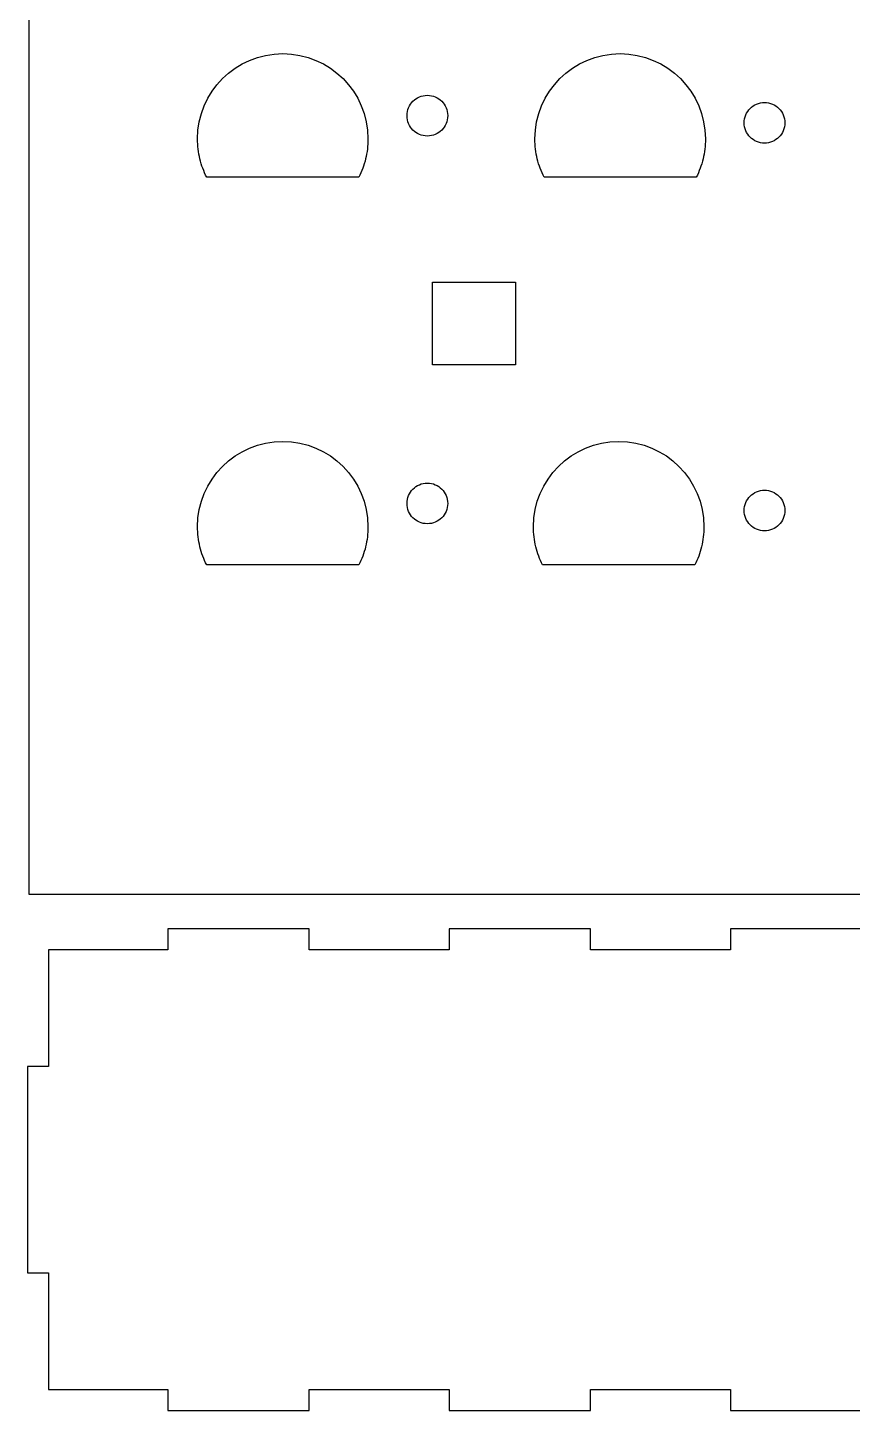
# Model space of a CAD drawing. Extents: x 11 to 585, y 6 to 386.
# Drawn here: x 11.3 to 130.9, y 8.9 to 209.4 of the extents above; entities that cross this region are included whole.
import ezdxf

# ---------------------------------------------------------------- set-up
doc = ezdxf.new("R2010")
doc.units = 0
doc.layers.get('0').update_dxf_attribs({"linetype": 'CONTINUOUS'})

msp = doc.modelspace()

# ---------------------------------------------------------------- linework, layer by layer
at = {"color": 7}
for p, q in [((11.557252, 83.715672), (11.557252, 385.790707)), ((42.411929, 204.149095), (43.491796, 204.669911)), ((43.491796, 204.669911), (44.626725, 205.085816)), ((44.626725, 205.085816), (45.810534, 205.390593)), ((45.810534, 205.390593), (47.037015, 205.57802)), ((47.037015, 205.57802), (48.29996, 205.641878)), ((48.29996, 205.641878), (49.562876, 205.57802)), ((49.562876, 205.57802), (50.789357, 205.390593)), ((50.789357, 205.390593), (51.973167, 205.085816)), ((51.973167, 205.085816), (53.108095, 204.669911)), ((53.108095, 204.669911), (54.187962, 204.149095)), ((91.317146, 204.148861), (92.396985, 204.669676)), ((92.396985, 204.669676), (93.531941, 205.085582)), ((93.531941, 205.085582), (94.715751, 205.390359)), ((94.715751, 205.390359), (95.942232, 205.577786)), ((95.942232, 205.577786), (97.205148, 205.641644)), ((97.205148, 205.641644), (98.468064, 205.577786)), ((98.468064, 205.577786), (99.694546, 205.390359)), ((99.694546, 205.390359), (100.878383, 205.085582)), ((100.878383, 205.085582), (102.013312, 204.669676)), ((102.013312, 204.669676), (103.09315, 204.148861)), ((39.565069, 202.019395), (40.442357, 202.817616)), ((40.442357, 202.817616), (41.393389, 203.529592)), ((41.393389, 203.529592), (42.411929, 204.149095)), ((54.187962, 204.149095), (55.206502, 203.529592)), ((55.206502, 203.529592), (56.157535, 202.817616)), ((56.157535, 202.817616), (57.034851, 202.019395)), ((88.470257, 202.019161), (89.347573, 202.817381)), ((89.347573, 202.817381), (90.298606, 203.529357)), ((90.298606, 203.529357), (91.317146, 204.148861)), ((103.09315, 204.148861), (104.111719, 203.529357)), ((104.111719, 203.529357), (105.062751, 202.817381)), ((105.062751, 202.817381), (105.940039, 202.019161)), ((38.056507, 200.189082), (38.767707, 201.141142)), ((38.767707, 201.141142), (39.565069, 202.019395)), ((57.034851, 202.019395), (57.832185, 201.141142)), ((57.832185, 201.141142), (58.543413, 200.189082)), ((86.961695, 200.188848), (87.672895, 201.140908)), ((87.672895, 201.140908), (88.470257, 202.019161)), ((105.940039, 202.019161), (106.737401, 201.140908)), ((106.737401, 201.140908), (107.448601, 200.188848)), ((36.917401, 198.088415), (37.43765, 199.169433)), ((37.43765, 199.169433), (38.056507, 200.189082)), ((58.543413, 200.189082), (59.162242, 199.169433)), ((59.162242, 199.169433), (59.68249, 198.088415)), ((66.815459, 198.297674), (66.985301, 198.52477)), ((66.985301, 198.52477), (67.175688, 198.734264)), ((67.175688, 198.734264), (67.385181, 198.924662)), ((67.385181, 198.924662), (67.612285, 199.094484)), ((67.612285, 199.094484), (67.855505, 199.24225)), ((67.855505, 199.24225), (68.113371, 199.366472)), ((68.113371, 199.366472), (68.384417, 199.465674)), ((68.384417, 199.465674), (68.667119, 199.538363)), ((68.667119, 199.538363), (68.960038, 199.583067)), ((68.960038, 199.583067), (69.261649, 199.598278)), ((69.261649, 199.598278), (69.563288, 199.583067)), ((69.563288, 199.583067), (69.856178, 199.538363)), ((69.856178, 199.538363), (70.138908, 199.465674)), ((70.138908, 199.465674), (70.409926, 199.366472)), ((70.409926, 199.366472), (70.667821, 199.24225)), ((70.667821, 199.24225), (70.91104, 199.094484)), ((70.91104, 199.094484), (71.138144, 198.924662)), ((71.138144, 198.924662), (71.347638, 198.734264)), ((71.347638, 198.734264), (71.538025, 198.52477)), ((71.538025, 198.52477), (71.707838, 198.297674)), ((85.822618, 198.088181), (86.342866, 199.169199)), ((86.342866, 199.169199), (86.961695, 200.188848)), ((107.448601, 200.188848), (108.06743, 199.169199)), ((108.06743, 199.169199), (108.587678, 198.088181)), ((117.25794, 198.433053), (117.540642, 198.505743)), ((117.540642, 198.505743), (117.833532, 198.550447)), ((117.833532, 198.550447), (118.135171, 198.565658)), ((118.135171, 198.565658), (118.436782, 198.550447)), ((118.436782, 198.550447), (118.729701, 198.505743)), ((118.729701, 198.505743), (119.012403, 198.433053)), ((36.197509, 195.767154), (36.501942, 196.952248)), ((36.501942, 196.952248), (36.917401, 198.088415)), ((59.68249, 198.088415), (60.097949, 196.952248)), ((60.097949, 196.952248), (60.402383, 195.767151)), ((66.311636, 196.648297), (66.326876, 196.949919)), ((66.326876, 196.346678), (66.311636, 196.648297)), ((66.326876, 196.949919), (66.37158, 197.242826)), ((66.37158, 197.242826), (66.444281, 197.525537)), ((66.444281, 197.525537), (66.543482, 197.796572)), ((66.543482, 197.796572), (66.667716, 198.054444)), ((66.667716, 198.054444), (66.815459, 198.297674)), ((71.707838, 198.297674), (71.855609, 198.054444)), ((71.855609, 198.054444), (71.979815, 197.796572)), ((71.979815, 197.796572), (72.079017, 197.525537)), ((72.079017, 197.525537), (72.151717, 197.242826)), ((72.151717, 197.242826), (72.196421, 196.949919)), ((72.196421, 196.949919), (72.211661, 196.648297)), ((72.211661, 196.648297), (72.196421, 196.346678)), ((85.102697, 195.766917), (85.407159, 196.952013)), ((85.407159, 196.952013), (85.822618, 198.088181)), ((108.587678, 198.088181), (109.003138, 196.952013)), ((109.003138, 196.952013), (109.307599, 195.766917)), ((115.245103, 196.210204), (115.317803, 196.492914)), ((115.317803, 196.492914), (115.417005, 196.763949)), ((115.417005, 196.763949), (115.541211, 197.021821)), ((115.541211, 197.021821), (115.688982, 197.265049)), ((115.688982, 197.265049), (115.858795, 197.492147)), ((115.858795, 197.492147), (116.049211, 197.701638)), ((116.049211, 197.701638), (116.258676, 197.892042)), ((116.258676, 197.892042), (116.48578, 198.061861)), ((116.48578, 198.061861), (116.728999, 198.209629)), ((116.728999, 198.209629), (116.986894, 198.333852)), ((116.986894, 198.333852), (117.25794, 198.433053)), ((119.012403, 198.433053), (119.283449, 198.333852)), ((119.283449, 198.333852), (119.541315, 198.209629)), ((119.541315, 198.209629), (119.784535, 198.061861)), ((119.784535, 198.061861), (120.011639, 197.892042)), ((120.011639, 197.892042), (120.221132, 197.701638)), ((120.221132, 197.701638), (120.411519, 197.492147)), ((120.411519, 197.492147), (120.581361, 197.265049)), ((120.581361, 197.265049), (120.729104, 197.021821)), ((120.729104, 197.021821), (120.853338, 196.763949)), ((120.853338, 196.763949), (120.952539, 196.492914)), ((120.952539, 196.492914), (121.02524, 196.210204)), ((35.946501, 193.275056), (36.010283, 194.539349)), ((36.010283, 194.539349), (36.197509, 195.767154)), ((60.402383, 195.767151), (60.589609, 194.539349)), ((60.589609, 194.539349), (60.653419, 193.275056)), ((66.37158, 196.053771), (66.326876, 196.346678)), ((66.444281, 195.77106), (66.37158, 196.053771)), ((66.543482, 195.500025), (66.444281, 195.77106)), ((66.667716, 195.242153), (66.543482, 195.500025)), ((66.815459, 194.998926), (66.667716, 195.242153)), ((66.985301, 194.771824), (66.815459, 194.998926)), ((67.175688, 194.562333), (66.985301, 194.771824)), ((67.385181, 194.371935), (67.175688, 194.562333)), ((71.347638, 194.562333), (71.138144, 194.371935)), ((71.538025, 194.771824), (71.347638, 194.562333)), ((71.707838, 194.998926), (71.538025, 194.771824)), ((71.855609, 195.242153), (71.707838, 194.998926)), ((71.979815, 195.500025), (71.855609, 195.242153)), ((72.079017, 195.77106), (71.979815, 195.500025)), ((72.151717, 196.053771), (72.079017, 195.77106)), ((72.196421, 196.346678), (72.151717, 196.053771)), ((84.851689, 193.274819), (84.915471, 194.539112)), ((84.915471, 194.539112), (85.102697, 195.766917)), ((109.307599, 195.766917), (109.494825, 194.539115)), ((109.494825, 194.539115), (109.558607, 193.274821)), ((115.185159, 195.615674), (115.200399, 195.917296)), ((115.200399, 195.314055), (115.185159, 195.615674)), ((115.200399, 195.917296), (115.245103, 196.210204)), ((115.245103, 195.021148), (115.200399, 195.314055)), ((115.317803, 194.738437), (115.245103, 195.021148)), ((115.417005, 194.467402), (115.317803, 194.738437)), ((120.952539, 194.738437), (120.853338, 194.467402)), ((121.02524, 195.021148), (120.952539, 194.738437)), ((121.02524, 196.210204), (121.069944, 195.917296)), ((121.069944, 195.314055), (121.02524, 195.021148)), ((121.069944, 195.917296), (121.085184, 195.615674)), ((121.085184, 195.615674), (121.069944, 195.314055)), ((35.946359, 193.275053), (35.946501, 193.275056)), ((35.952004, 192.90156), (35.946359, 193.275053)), ((35.968937, 192.530951), (35.952004, 192.90156)), ((35.996595, 192.163365), (35.968937, 192.530951)), ((60.631406, 192.531121), (60.60403, 192.163569)), ((60.647775, 192.901664), (60.631406, 192.531121)), ((60.653419, 193.275056), (60.647775, 192.901664)), ((67.612285, 194.202111), (67.385181, 194.371935)), ((67.855505, 194.054347), (67.612285, 194.202111)), ((68.113371, 193.930125), (67.855505, 194.054347)), ((68.384417, 193.830923), (68.113371, 193.930125)), ((68.667119, 193.758231), (68.384417, 193.830923)), ((68.960038, 193.713527), (68.667119, 193.758231)), ((69.261649, 193.698316), (68.960038, 193.713527)), ((69.563288, 193.713527), (69.261649, 193.698316)), ((69.856178, 193.758231), (69.563288, 193.713527)), ((70.138908, 193.830923), (69.856178, 193.758231)), ((70.409926, 193.930125), (70.138908, 193.830923)), ((70.667821, 194.054347), (70.409926, 193.930125)), ((70.91104, 194.202111), (70.667821, 194.054347)), ((71.138144, 194.371935), (70.91104, 194.202111)), ((84.856938, 192.901326), (84.851294, 193.274819)), ((84.851294, 193.274819), (84.851689, 193.274819)), ((84.873871, 192.530717), (84.856938, 192.901326)), ((84.901811, 192.163131), (84.873871, 192.530717)), ((109.536594, 192.530887), (109.509219, 192.163334)), ((109.552963, 192.90143), (109.536594, 192.530887)), ((109.558607, 193.274821), (109.552963, 192.90143)), ((115.541211, 194.20953), (115.417005, 194.467402)), ((115.688982, 193.966303), (115.541211, 194.20953)), ((115.858795, 193.739201), (115.688982, 193.966303)), ((116.049211, 193.52971), (115.858795, 193.739201)), ((116.258676, 193.339312), (116.049211, 193.52971)), ((116.48578, 193.169488), (116.258676, 193.339312)), ((116.728999, 193.021725), (116.48578, 193.169488)), ((116.986894, 192.897502), (116.728999, 193.021725)), ((117.25794, 192.798301), (116.986894, 192.897502)), ((117.540642, 192.725609), (117.25794, 192.798301)), ((117.833532, 192.680905), (117.540642, 192.725609)), ((118.135171, 192.665693), (117.833532, 192.680905)), ((118.436782, 192.680905), (118.135171, 192.665693)), ((118.729701, 192.725609), (118.436782, 192.680905)), ((119.012403, 192.798301), (118.729701, 192.725609)), ((119.283449, 192.897502), (119.012403, 192.798301)), ((119.541315, 193.021725), (119.283449, 192.897502)), ((119.784535, 193.169488), (119.541315, 193.021725)), ((120.011639, 193.339312), (119.784535, 193.169488)), ((120.221132, 193.52971), (120.011639, 193.339312)), ((120.411519, 193.739201), (120.221132, 193.52971)), ((120.581361, 193.966303), (120.411519, 193.739201)), ((120.729104, 194.20953), (120.581361, 193.966303)), ((120.853338, 194.467402), (120.729104, 194.20953)), ((36.035175, 191.798935), (35.996595, 192.163365)), ((36.084366, 191.437803), (36.035175, 191.798935)), ((36.143971, 191.080101), (36.084366, 191.437803)), ((36.213821, 190.725971), (36.143971, 191.080101)), ((36.293719, 190.37555), (36.213821, 190.725971)), ((60.390162, 190.726104), (60.311281, 190.375634)), ((60.459025, 191.080276), (60.390162, 190.726104)), ((60.517727, 191.438004), (60.459025, 191.080276)), ((60.566128, 191.799149), (60.517727, 191.438004)), ((60.60403, 192.163569), (60.566128, 191.799149)), ((84.940391, 191.7987), (84.901811, 192.163131)), ((84.989583, 191.437569), (84.940391, 191.7987)), ((85.049188, 191.079866), (84.989583, 191.437569)), ((85.119038, 190.725737), (85.049188, 191.079866)), ((85.198907, 190.375316), (85.119038, 190.725737)), ((109.295351, 190.725867), (109.216469, 190.3754)), ((109.364241, 191.080041), (109.295351, 190.725867)), ((109.422943, 191.437769), (109.364241, 191.080041)), ((109.471316, 191.798915), (109.422943, 191.437769)), ((109.509219, 192.163334), (109.471316, 191.798915)), ((36.383465, 190.028972), (36.293719, 190.37555)), ((36.48292, 189.68638), (36.383465, 190.028972)), ((36.59183, 189.347905), (36.48292, 189.68638)), ((36.710053, 189.013689), (36.59183, 189.347905)), ((36.83742, 188.683873), (36.710053, 189.013689)), ((36.973705, 188.358584), (36.83742, 188.683873)), ((59.772096, 188.683769), (59.636403, 188.358488)), ((59.898701, 189.013605), (59.772096, 188.683769)), ((60.016105, 189.347852), (59.898701, 189.013605)), ((60.124083, 189.686366), (60.016105, 189.347852)), ((60.222522, 190.029006), (60.124083, 189.686366)), ((60.311281, 190.375634), (60.222522, 190.029006)), ((85.288682, 190.028738), (85.198907, 190.375316)), ((85.388109, 189.686146), (85.288682, 190.028738)), ((85.497046, 189.347671), (85.388109, 189.686146)), ((85.615269, 189.013455), (85.497046, 189.347671)), ((85.742608, 188.683636), (85.615269, 189.013455)), ((85.878893, 188.358347), (85.742608, 188.683636)), ((108.677284, 188.683532), (108.541591, 188.358254)), ((108.803917, 189.01337), (108.677284, 188.683532)), ((108.921293, 189.347617), (108.803917, 189.01337)), ((109.0293, 189.686132), (108.921293, 189.347617)), ((109.127739, 190.028772), (109.0293, 189.686132)), ((109.216469, 190.3754), (109.127739, 190.028772)), ((37.118739, 188.037965), (36.973705, 188.358584)), ((37.272324, 187.722153), (37.118739, 188.037965)), ((38.651459, 187.722153), (37.272324, 187.722153)), ((40.030595, 187.722153), (38.651459, 187.722153)), ((41.409702, 187.722153), (40.030595, 187.722153)), ((42.788837, 187.722153), (41.409702, 187.722153)), ((44.167973, 187.722153), (42.788837, 187.722153)), ((45.547108, 187.722153), (44.167973, 187.722153)), ((46.926215, 187.722153), (45.547108, 187.722153)), ((48.30535, 187.722153), (46.926215, 187.722153)), ((49.684486, 187.722153), (48.30535, 187.722153)), ((51.063621, 187.722153), (49.684486, 187.722153)), ((52.442728, 187.722153), (51.063621, 187.722153)), ((53.821863, 187.722153), (52.442728, 187.722153)), ((55.200999, 187.722153), (53.821863, 187.722153)), ((56.580134, 187.722153), (55.200999, 187.722153)), ((57.959241, 187.722153), (56.580134, 187.722153)), ((59.338377, 187.722153), (57.959241, 187.722153)), ((59.491764, 188.037903), (59.338377, 187.722153)), ((59.636403, 188.358488), (59.491764, 188.037903)), ((86.023927, 188.037728), (85.878893, 188.358347)), ((86.177541, 187.721919), (86.023927, 188.037728)), ((87.556648, 187.721919), (86.177541, 187.721919)), ((88.935783, 187.721919), (87.556648, 187.721919)), ((90.314918, 187.721919), (88.935783, 187.721919)), ((91.694054, 187.721919), (90.314918, 187.721919)), ((93.073161, 187.721919), (91.694054, 187.721919)), ((94.452296, 187.721919), (93.073161, 187.721919)), ((95.831431, 187.721919), (94.452296, 187.721919)), ((97.210567, 187.721919), (95.831431, 187.721919)), ((98.589674, 187.721919), (97.210567, 187.721919)), ((99.968809, 187.721919), (98.589674, 187.721919)), ((101.347945, 187.721919), (99.968809, 187.721919)), ((102.72708, 187.721919), (101.347945, 187.721919)), ((104.106187, 187.721919), (102.72708, 187.721919)), ((105.485322, 187.721919), (104.106187, 187.721919)), ((106.864458, 187.721919), (105.485322, 187.721919)), ((108.243593, 187.721919), (106.864458, 187.721919)), ((108.396981, 188.037666), (108.243593, 187.721919)), ((108.541591, 188.358254), (108.396981, 188.037666)), ((70.024862, 172.497844), (82.024866, 172.497844)), ((70.024862, 160.497846), (70.024862, 172.497844)), ((82.024866, 172.497844), (82.024866, 160.497846)), ((82.024866, 160.497846), (70.024862, 160.497846)), ((42.411929, 147.921454), (43.491796, 148.442269)), ((43.491796, 148.442269), (44.626725, 148.858175)), ((44.626725, 148.858175), (45.810534, 149.162952)), ((45.810534, 149.162952), (47.037015, 149.350379)), ((47.037015, 149.350379), (48.29996, 149.414237)), ((48.29996, 149.414237), (49.562876, 149.350379)), ((49.562876, 149.350379), (50.789357, 149.162952)), ((50.789357, 149.162952), (51.973167, 148.858175)), ((51.973167, 148.858175), (53.108095, 148.442269)), ((53.108095, 148.442269), (54.187962, 147.921454)), ((91.106467, 147.921222), (92.186306, 148.442038)), ((92.186306, 148.442038), (93.321262, 148.857943)), ((93.321262, 148.857943), (94.505072, 149.162721)), ((94.505072, 149.162721), (95.731553, 149.350147)), ((95.731553, 149.350147), (96.994469, 149.414006)), ((96.994469, 149.414006), (98.257385, 149.350147)), ((98.257385, 149.350147), (99.483867, 149.162721)), ((99.483867, 149.162721), (100.667704, 148.857943)), ((100.667704, 148.857943), (101.802633, 148.442038)), ((101.802633, 148.442038), (102.882471, 147.921222)), ((39.565069, 145.791751), (40.442357, 146.589974)), ((40.442357, 146.589974), (41.393389, 147.30195)), ((41.393389, 147.30195), (42.411929, 147.921454)), ((54.187962, 147.921454), (55.206502, 147.30195)), ((55.206502, 147.30195), (56.157535, 146.589974)), ((56.157535, 146.589974), (57.034851, 145.791751)), ((88.259579, 145.791522), (89.136895, 146.589743)), ((89.136895, 146.589743), (90.087927, 147.301719)), ((90.087927, 147.301719), (91.106467, 147.921222)), ((102.882471, 147.921222), (103.90104, 147.301719)), ((103.90104, 147.301719), (104.852072, 146.589743)), ((104.852072, 146.589743), (105.72936, 145.79152)), ((38.056507, 143.961438), (38.767707, 144.913501)), ((38.767707, 144.913501), (39.565069, 145.791751)), ((57.034851, 145.791751), (57.832185, 144.913501)), ((57.832185, 144.913501), (58.543413, 143.961438)), ((86.751016, 143.961207), (87.462216, 144.913269)), ((87.462216, 144.913269), (88.259579, 145.791522)), ((105.72936, 145.79152), (106.526722, 144.913269)), ((106.526722, 144.913269), (107.237922, 143.961207)), ((36.917401, 141.860768), (37.43765, 142.941789)), ((37.43765, 142.941789), (38.056507, 143.961438)), ((58.543413, 143.961438), (59.162242, 142.941789)), ((59.162242, 142.941789), (59.68249, 141.860768)), ((66.985301, 142.297098), (67.175688, 142.506588)), ((67.175688, 142.506588), (67.385181, 142.69699)), ((67.385181, 142.69699), (67.612285, 142.866811)), ((67.612285, 142.866811), (67.855505, 143.014577)), ((67.855505, 143.014577), (68.113371, 143.1388)), ((68.113371, 143.1388), (68.384417, 143.238001)), ((68.384417, 143.238001), (68.667119, 143.31069)), ((68.667119, 143.31069), (68.960038, 143.355394)), ((68.960038, 143.355394), (69.261649, 143.370606)), ((69.261649, 143.370606), (69.563288, 143.355394)), ((69.563288, 143.355394), (69.856178, 143.31069)), ((69.856178, 143.31069), (70.138908, 143.238001)), ((70.138908, 143.238001), (70.409926, 143.1388)), ((70.409926, 143.1388), (70.667821, 143.014577)), ((70.667821, 143.014577), (70.91104, 142.866811)), ((70.91104, 142.866811), (71.138144, 142.69699)), ((71.138144, 142.69699), (71.347638, 142.506588)), ((71.347638, 142.506588), (71.538025, 142.297098)), ((85.611939, 141.860537), (86.132187, 142.941558)), ((86.132187, 142.941558), (86.751016, 143.961207)), ((107.237922, 143.961207), (107.856751, 142.941558)), ((107.856751, 142.941558), (108.376999, 141.860537)), ((36.197509, 139.539502), (36.501942, 140.724601)), ((36.501942, 140.724601), (36.917401, 141.860768)), ((59.68249, 141.860768), (60.097949, 140.724601)), ((60.097949, 140.724601), (60.402383, 139.539502)), ((66.311636, 140.420625), (66.326876, 140.722247)), ((66.326876, 140.119005), (66.311636, 140.420625)), ((66.326876, 140.722247), (66.37158, 141.015154)), ((66.37158, 141.015154), (66.444281, 141.297865)), ((66.444281, 141.297865), (66.543482, 141.568899)), ((66.543482, 141.568899), (66.667716, 141.826772)), ((66.667716, 141.826772), (66.815459, 142.069999)), ((66.815459, 142.069999), (66.985301, 142.297098)), ((71.538025, 142.297098), (71.707838, 142.069999)), ((71.707838, 142.069999), (71.855609, 141.826772)), ((71.855609, 141.826772), (71.979815, 141.568899)), ((71.979815, 141.568899), (72.079017, 141.297865)), ((72.079017, 141.297865), (72.151717, 141.015154)), ((72.151717, 141.015154), (72.196421, 140.722247)), ((72.196421, 140.722247), (72.211661, 140.420625)), ((72.211661, 140.420625), (72.196421, 140.119005)), ((84.892018, 139.53927), (85.19648, 140.724369)), ((85.19648, 140.724369), (85.611939, 141.860537)), ((108.376999, 141.860537), (108.792459, 140.724369)), ((108.792459, 140.724369), (109.09692, 139.53927)), ((115.317803, 140.265242), (115.417005, 140.536277)), ((115.417005, 140.536277), (115.541211, 140.794149)), ((115.541211, 140.794149), (115.688982, 141.037376)), ((115.688982, 141.037376), (115.858795, 141.264475)), ((115.858795, 141.264475), (116.049211, 141.473966)), ((116.049211, 141.473966), (116.258676, 141.664367)), ((116.258676, 141.664367), (116.48578, 141.834188)), ((116.48578, 141.834188), (116.728999, 141.981954)), ((116.728999, 141.981954), (116.986894, 142.106177)), ((116.986894, 142.106177), (117.25794, 142.205378)), ((117.25794, 142.205378), (117.540642, 142.278067)), ((117.540642, 142.278067), (117.833532, 142.322771)), ((117.833532, 142.322771), (118.135171, 142.337983)), ((118.135171, 142.337983), (118.436782, 142.322771)), ((118.436782, 142.322771), (118.729701, 142.278067)), ((118.729701, 142.278067), (119.012403, 142.205378)), ((119.012403, 142.205378), (119.283449, 142.106177)), ((119.283449, 142.106177), (119.541315, 141.981954)), ((119.541315, 141.981954), (119.784535, 141.834188)), ((119.784535, 141.834188), (120.011639, 141.664367)), ((120.011639, 141.664367), (120.221132, 141.473966)), ((120.221132, 141.473966), (120.411519, 141.264475)), ((120.411519, 141.264475), (120.581361, 141.037376)), ((120.581361, 141.037376), (120.729104, 140.794149)), ((120.729104, 140.794149), (120.853338, 140.536277)), ((120.853338, 140.536277), (120.952539, 140.265242)), ((36.010283, 138.311697), (36.197509, 139.539502)), ((60.402383, 139.539502), (60.589609, 138.311697)), ((66.37158, 139.826098), (66.326876, 140.119005)), ((66.444281, 139.543388), (66.37158, 139.826098)), ((66.543482, 139.272353), (66.444281, 139.543388)), ((66.667716, 139.014481), (66.543482, 139.272353)), ((66.815459, 138.771253), (66.667716, 139.014481)), ((66.985301, 138.544152), (66.815459, 138.771253)), ((67.175688, 138.334661), (66.985301, 138.544152)), ((71.538025, 138.544152), (71.347638, 138.334661)), ((71.707838, 138.771253), (71.538025, 138.544152)), ((71.855609, 139.014481), (71.707838, 138.771253)), ((71.979815, 139.272353), (71.855609, 139.014481)), ((72.079017, 139.543388), (71.979815, 139.272353)), ((72.151717, 139.826098), (72.079017, 139.543388)), ((72.196421, 140.119005), (72.151717, 139.826098)), ((84.704792, 138.311465), (84.892018, 139.53927)), ((109.09692, 139.53927), (109.284146, 138.311465)), ((115.185159, 139.388002), (115.200399, 139.689624)), ((115.200399, 139.086382), (115.185159, 139.388002)), ((115.200399, 139.689624), (115.245103, 139.982531)), ((115.245103, 138.793475), (115.200399, 139.086382)), ((115.245103, 139.982531), (115.317803, 140.265242)), ((115.317803, 138.510765), (115.245103, 138.793475)), ((115.417005, 138.23973), (115.317803, 138.510765)), ((120.952539, 138.510765), (120.853338, 138.23973)), ((120.952539, 140.265242), (121.02524, 139.982531)), ((121.02524, 138.793475), (120.952539, 138.510765)), ((121.02524, 139.982531), (121.069944, 139.689624)), ((121.069944, 139.086382), (121.02524, 138.793475)), ((121.069944, 139.689624), (121.085184, 139.388002)), ((121.085184, 139.388002), (121.069944, 139.086382)), ((35.952004, 136.673907), (35.946359, 137.0474)), ((35.946359, 137.0474), (35.946501, 137.0474)), ((35.946501, 137.0474), (36.010283, 138.311697)), ((35.968937, 136.303299), (35.952004, 136.673907)), ((60.589609, 138.311697), (60.653419, 137.0474)), ((60.647775, 136.674012), (60.631406, 136.303468)), ((60.653419, 137.0474), (60.647775, 136.674012)), ((67.385181, 138.144263), (67.175688, 138.334661)), ((67.612285, 137.974438), (67.385181, 138.144263)), ((67.855505, 137.826675), (67.612285, 137.974438)), ((68.113371, 137.702452), (67.855505, 137.826675)), ((68.384417, 137.603251), (68.113371, 137.702452)), ((68.667119, 137.530559), (68.384417, 137.603251)), ((68.960038, 137.485855), (68.667119, 137.530559)), ((69.261649, 137.470643), (68.960038, 137.485855)), ((69.563288, 137.485855), (69.261649, 137.470643)), ((69.856178, 137.530559), (69.563288, 137.485855)), ((70.138908, 137.603251), (69.856178, 137.530559)), ((70.409926, 137.702452), (70.138908, 137.603251)), ((70.667821, 137.826675), (70.409926, 137.702452)), ((70.91104, 137.974438), (70.667821, 137.826675)), ((71.138144, 138.144263), (70.91104, 137.974438)), ((71.347638, 138.334661), (71.138144, 138.144263)), ((84.646259, 136.673676), (84.640615, 137.047169)), ((84.640615, 137.047169), (84.64101, 137.047169)), ((84.64101, 137.047169), (84.704792, 138.311465)), ((84.663193, 136.303067), (84.646259, 136.673676)), ((109.284146, 138.311465), (109.347929, 137.047169)), ((109.342284, 136.67378), (109.325915, 136.303237)), ((109.347929, 137.047169), (109.342284, 136.67378)), ((115.541211, 137.981858), (115.417005, 138.23973)), ((115.688982, 137.73863), (115.541211, 137.981858)), ((115.858795, 137.511529), (115.688982, 137.73863)), ((116.049211, 137.302038), (115.858795, 137.511529)), ((116.258676, 137.11164), (116.049211, 137.302038)), ((116.48578, 136.941815), (116.258676, 137.11164)), ((116.728999, 136.794052), (116.48578, 136.941815)), ((116.986894, 136.669829), (116.728999, 136.794052)), ((117.25794, 136.570628), (116.986894, 136.669829)), ((117.540642, 136.497936), (117.25794, 136.570628)), ((117.833532, 136.453232), (117.540642, 136.497936)), ((118.135171, 136.43802), (117.833532, 136.453232)), ((118.436782, 136.453232), (118.135171, 136.43802)), ((118.729701, 136.497936), (118.436782, 136.453232)), ((119.012403, 136.570628), (118.729701, 136.497936)), ((119.283449, 136.669829), (119.012403, 136.570628)), ((119.541315, 136.794052), (119.283449, 136.669829)), ((119.784535, 136.941815), (119.541315, 136.794052)), ((120.011639, 137.11164), (119.784535, 136.941815)), ((120.221132, 137.302038), (120.011639, 137.11164)), ((120.411519, 137.511529), (120.221132, 137.302038)), ((120.581361, 137.73863), (120.411519, 137.511529)), ((120.729104, 137.981858), (120.581361, 137.73863)), ((120.853338, 138.23973), (120.729104, 137.981858)), ((35.996595, 135.935713), (35.968937, 136.303299)), ((36.035175, 135.571285), (35.996595, 135.935713)), ((36.084366, 135.210151), (36.035175, 135.571285)), ((36.143971, 134.852451), (36.084366, 135.210151)), ((36.213821, 134.498324), (36.143971, 134.852451)), ((36.293719, 134.147903), (36.213821, 134.498324)), ((60.390162, 134.498457), (60.311281, 134.147987)), ((60.459025, 134.852626), (60.390162, 134.498457)), ((60.517727, 135.210354), (60.459025, 134.852626)), ((60.566128, 135.571499), (60.517727, 135.210354)), ((60.60403, 135.935919), (60.566128, 135.571499)), ((60.631406, 136.303468), (60.60403, 135.935919)), ((84.691133, 135.935481), (84.663193, 136.303067)), ((84.729712, 135.571054), (84.691133, 135.935481)), ((84.778904, 135.209919), (84.729712, 135.571054)), ((84.838509, 134.852219), (84.778904, 135.209919)), ((84.908359, 134.498093), (84.838509, 134.852219)), ((84.988228, 134.147671), (84.908359, 134.498093)), ((109.084672, 134.498225), (109.005791, 134.147756)), ((109.153562, 134.852394), (109.084672, 134.498225)), ((109.212264, 135.210122), (109.153562, 134.852394)), ((109.260637, 135.571268), (109.212264, 135.210122)), ((109.29854, 135.935687), (109.260637, 135.571268)), ((109.325915, 136.303237), (109.29854, 135.935687)), ((36.383465, 133.801325), (36.293719, 134.147903)), ((36.48292, 133.458733), (36.383465, 133.801325)), ((36.59183, 133.120261), (36.48292, 133.458733)), ((36.710053, 132.786045), (36.59183, 133.120261)), ((36.83742, 132.456226), (36.710053, 132.786045)), ((36.973705, 132.13094), (36.83742, 132.456226)), ((59.772096, 132.456125), (59.636403, 132.130844)), ((59.898701, 132.785958), (59.772096, 132.456125)), ((60.016105, 133.120205), (59.898701, 132.785958)), ((60.124083, 133.458719), (60.016105, 133.120205)), ((60.222522, 133.801359), (60.124083, 133.458719)), ((60.311281, 134.147987), (60.222522, 133.801359)), ((85.078003, 133.801094), (84.988228, 134.147671)), ((85.17743, 133.458502), (85.078003, 133.801094)), ((85.286367, 133.12003), (85.17743, 133.458502)), ((85.40459, 132.785814), (85.286367, 133.12003)), ((85.531929, 132.455995), (85.40459, 132.785814)), ((85.668214, 132.130708), (85.531929, 132.455995)), ((108.466605, 132.455893), (108.330913, 132.130612)), ((108.593238, 132.785726), (108.466605, 132.455893)), ((108.710614, 133.119973), (108.593238, 132.785726)), ((108.818621, 133.458488), (108.710614, 133.119973)), ((108.91706, 133.801128), (108.818621, 133.458488)), ((109.005791, 134.147756), (108.91706, 133.801128)), ((37.118739, 131.810321), (36.973705, 132.13094)), ((37.272324, 131.494509), (37.118739, 131.810321)), ((38.651459, 131.494509), (37.272324, 131.494509)), ((40.030595, 131.494509), (38.651459, 131.494509)), ((41.409702, 131.494509), (40.030595, 131.494509)), ((42.788837, 131.494509), (41.409702, 131.494509)), ((44.167973, 131.494509), (42.788837, 131.494509)), ((45.547108, 131.494509), (44.167973, 131.494509)), ((46.926215, 131.494509), (45.547108, 131.494509)), ((48.30535, 131.494509), (46.926215, 131.494509)), ((49.684486, 131.494509), (48.30535, 131.494509)), ((51.063621, 131.494509), (49.684486, 131.494509)), ((52.442728, 131.494509), (51.063621, 131.494509)), ((53.821863, 131.494509), (52.442728, 131.494509)), ((55.200999, 131.494509), (53.821863, 131.494509)), ((56.580134, 131.494509), (55.200999, 131.494509)), ((57.959241, 131.494509), (56.580134, 131.494509)), ((59.338377, 131.494509), (57.959241, 131.494509)), ((59.491764, 131.810256), (59.338377, 131.494509)), ((59.636403, 132.130844), (59.491764, 131.810256)), ((85.813248, 131.81009), (85.668214, 132.130708)), ((85.966862, 131.494277), (85.813248, 131.81009)), ((87.345969, 131.494277), (85.966862, 131.494277)), ((88.725104, 131.494277), (87.345969, 131.494277)), ((90.104239, 131.494277), (88.725104, 131.494277)), ((91.483375, 131.494277), (90.104239, 131.494277)), ((92.862482, 131.494277), (91.483375, 131.494277)), ((94.241617, 131.494277), (92.862482, 131.494277)), ((95.620753, 131.494277), (94.241617, 131.494277)), ((96.999888, 131.494277), (95.620753, 131.494277)), ((98.378995, 131.494277), (96.999888, 131.494277)), ((99.75813, 131.494277), (98.378995, 131.494277)), ((101.137266, 131.494277), (99.75813, 131.494277)), ((102.516401, 131.494277), (101.137266, 131.494277)), ((103.895508, 131.494277), (102.516401, 131.494277)), ((105.274643, 131.494277), (103.895508, 131.494277)), ((106.653779, 131.494277), (105.274643, 131.494277)), ((108.032914, 131.494277), (106.653779, 131.494277)), ((108.186302, 131.810025), (108.032914, 131.494277)), ((108.330913, 132.130612), (108.186302, 131.810025)), ((269.894527, 83.715672), (11.557252, 83.715672)), ((52.134316, 78.717065), (31.664399, 78.717065)), ((31.664399, 78.717065), (31.664399, 75.70962)), ((52.134316, 75.70962), (52.134316, 78.717065)), ((92.906621, 78.717065), (72.436677, 78.717065)), ((72.436677, 78.717065), (72.436677, 75.70962)), ((92.906621, 75.70962), (92.906621, 78.717065)), ((133.678899, 78.717065), (113.200149, 78.717065)), ((113.200149, 78.717065), (113.200149, 75.70962)), ((31.664399, 75.70962), (14.325344, 75.70962)), ((14.325344, 75.70962), (14.325344, 58.758648)), ((72.436677, 75.70962), (52.134316, 75.70962)), ((113.200149, 75.70962), (92.906621, 75.70962)), ((14.325344, 58.758648), (11.326733, 58.758648)), ((11.326733, 58.758648), (11.326733, 48.766232)), ((11.326733, 48.766232), (11.326733, 38.861982)), ((11.326733, 38.861982), (11.326733, 28.869565)), ((11.326733, 28.869565), (14.325344, 28.869565)), ((14.325344, 28.869565), (14.325344, 11.918565)), ((14.325344, 11.918565), (31.664399, 11.918565)), ((31.664399, 11.918565), (31.664399, 8.911148)), ((52.134316, 8.911148), (52.134316, 11.918565)), ((52.134316, 11.918565), (72.436677, 11.918565)), ((72.436677, 11.918565), (72.436677, 8.911148)), ((92.906621, 8.911148), (92.906621, 11.918565)), ((92.906621, 11.918565), (113.200149, 11.918565)), ((113.200149, 11.918565), (113.200149, 8.911148)), ((31.664399, 8.911148), (52.134316, 8.911148)), ((72.436677, 8.911148), (92.906621, 8.911148)), ((113.200149, 8.911148), (133.678899, 8.911148))]:
    msp.add_line(p, q, dxfattribs=at)

doc.saveas('drawing.dxf')
